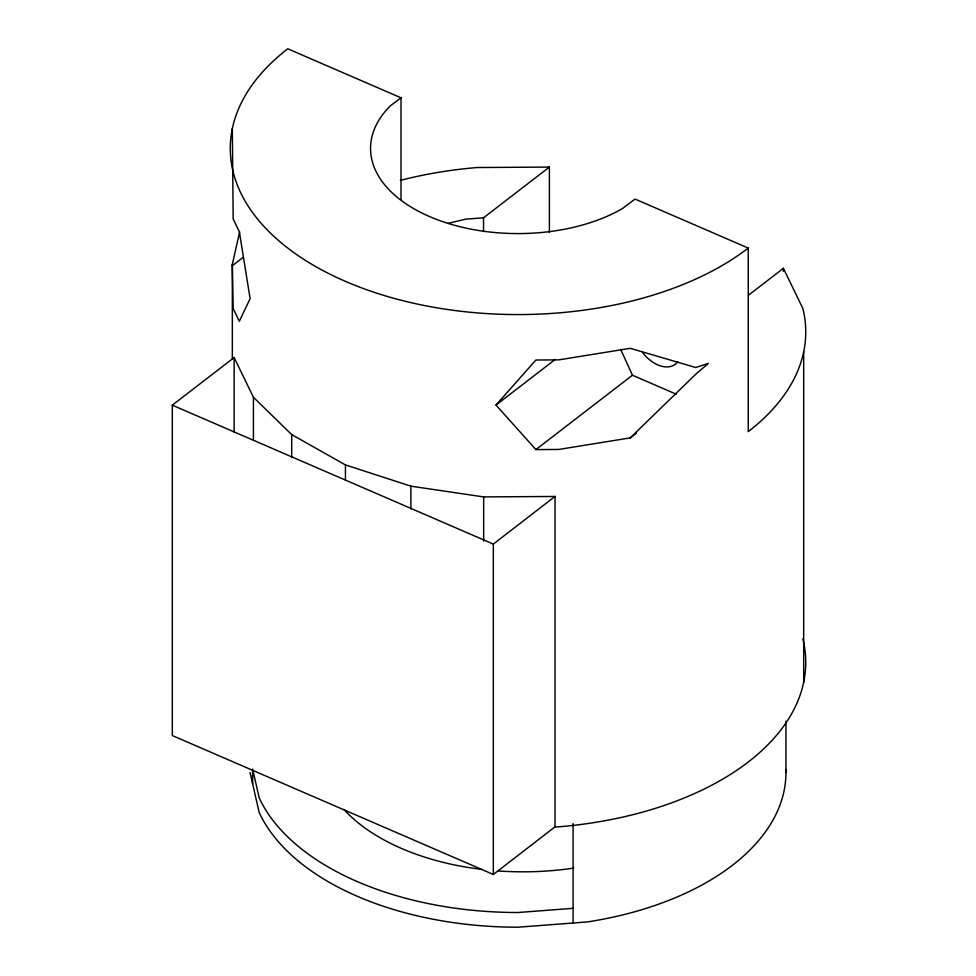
<?xml version="1.0" encoding="UTF-8"?>
<svg xmlns="http://www.w3.org/2000/svg" width="976" height="976" viewBox="0 0 976 976"><rect width="100%" height="100%" fill="white"/><g stroke="black" fill="none" stroke-linecap="round" stroke-linejoin="round"><path stroke-width="1.46" d="M232.325 358.936L232.325 264.398L239.645 231.922M495.991 405.064L535.897 360.022L558.784 359.876L630.252 348.322L695.742 367.501L708.466 363.34L695.742 374.223L630.252 437.882L558.784 449.448L535.897 449.594L495.991 405.064L555.173 359.485M232.325 128.612L233.166 218.966L239.34 231.69L250.112 298.668L239.34 321.263L233.166 308.538L232.337 265.692L243.146 257.359M172.313 405.162L234.142 357.533L253.431 397.281L291.714 434.601L345.431 464.918L410.896 486.17L483.669 496.918L555.027 496.455L555.027 826.843L493.331 874.472L172.313 735.55L172.313 405.162L493.331 544.083L555.027 496.455M447.899 223.406L465.65 219.161L483.523 217.794L549.39 167.067L549.39 232.532M535.897 449.594L632.448 375.223L676.283 394.194M748.592 295.13L783.386 268.327L802.845 308.44A287.737 166.127 0 0 1 748.25 431.624L748.25 248.075L635.01 199.067L622.285 208.644A147.461 85.144 0 0 1 428.232 215.989A147.461 85.144 0 0 1 390.302 105.872L401.014 97.807L287.774 48.8A287.737 166.127 0 0 0 345.431 281.369A287.737 166.127 0 0 0 748.25 248.075M630.252 437.882L636.267 433.259M573.095 908.327L518.012 912.511A267.961 154.708 0 0 1 259.177 797.856L252.625 769.088L252.625 783.765M549.39 167.067L477.24 167.53A287.737 166.127 0 0 0 400.343 180.389M555.027 826.843L558.784 826.818A287.737 166.127 0 0 0 802.845 638.829M620.712 349.396L632.448 375.223M250.051 772.492L259.177 812.532A267.961 154.708 0 0 0 518.012 927.2L587.357 921.93A267.961 154.708 0 0 0 785.912 769.527M232.325 264.398L232.337 265.692M803.687 351.811L803.687 682.187M785.961 721.203L785.961 772.492M783.386 268.327L783.386 271.377M573.095 823.488L573.095 923.015M493.331 544.083L493.331 874.472M483.669 496.918L483.669 541.07M483.523 217.794L483.523 231.483M410.896 486.17L410.896 509.008M401.014 97.807L401.014 199.446M345.431 464.918L345.431 480.143M291.714 434.601L291.714 457.427M253.431 397.281L253.431 439.92M234.142 357.533L234.142 432.136M677.734 361.779A28.78 18.8 52.4 0 1 642.379 352.19M573.851 868.079A202.435 116.876 0 0 1 498.211 870.946M481.595 869.36A202.435 116.876 0 0 1 343.894 809.446"/></g></svg>
